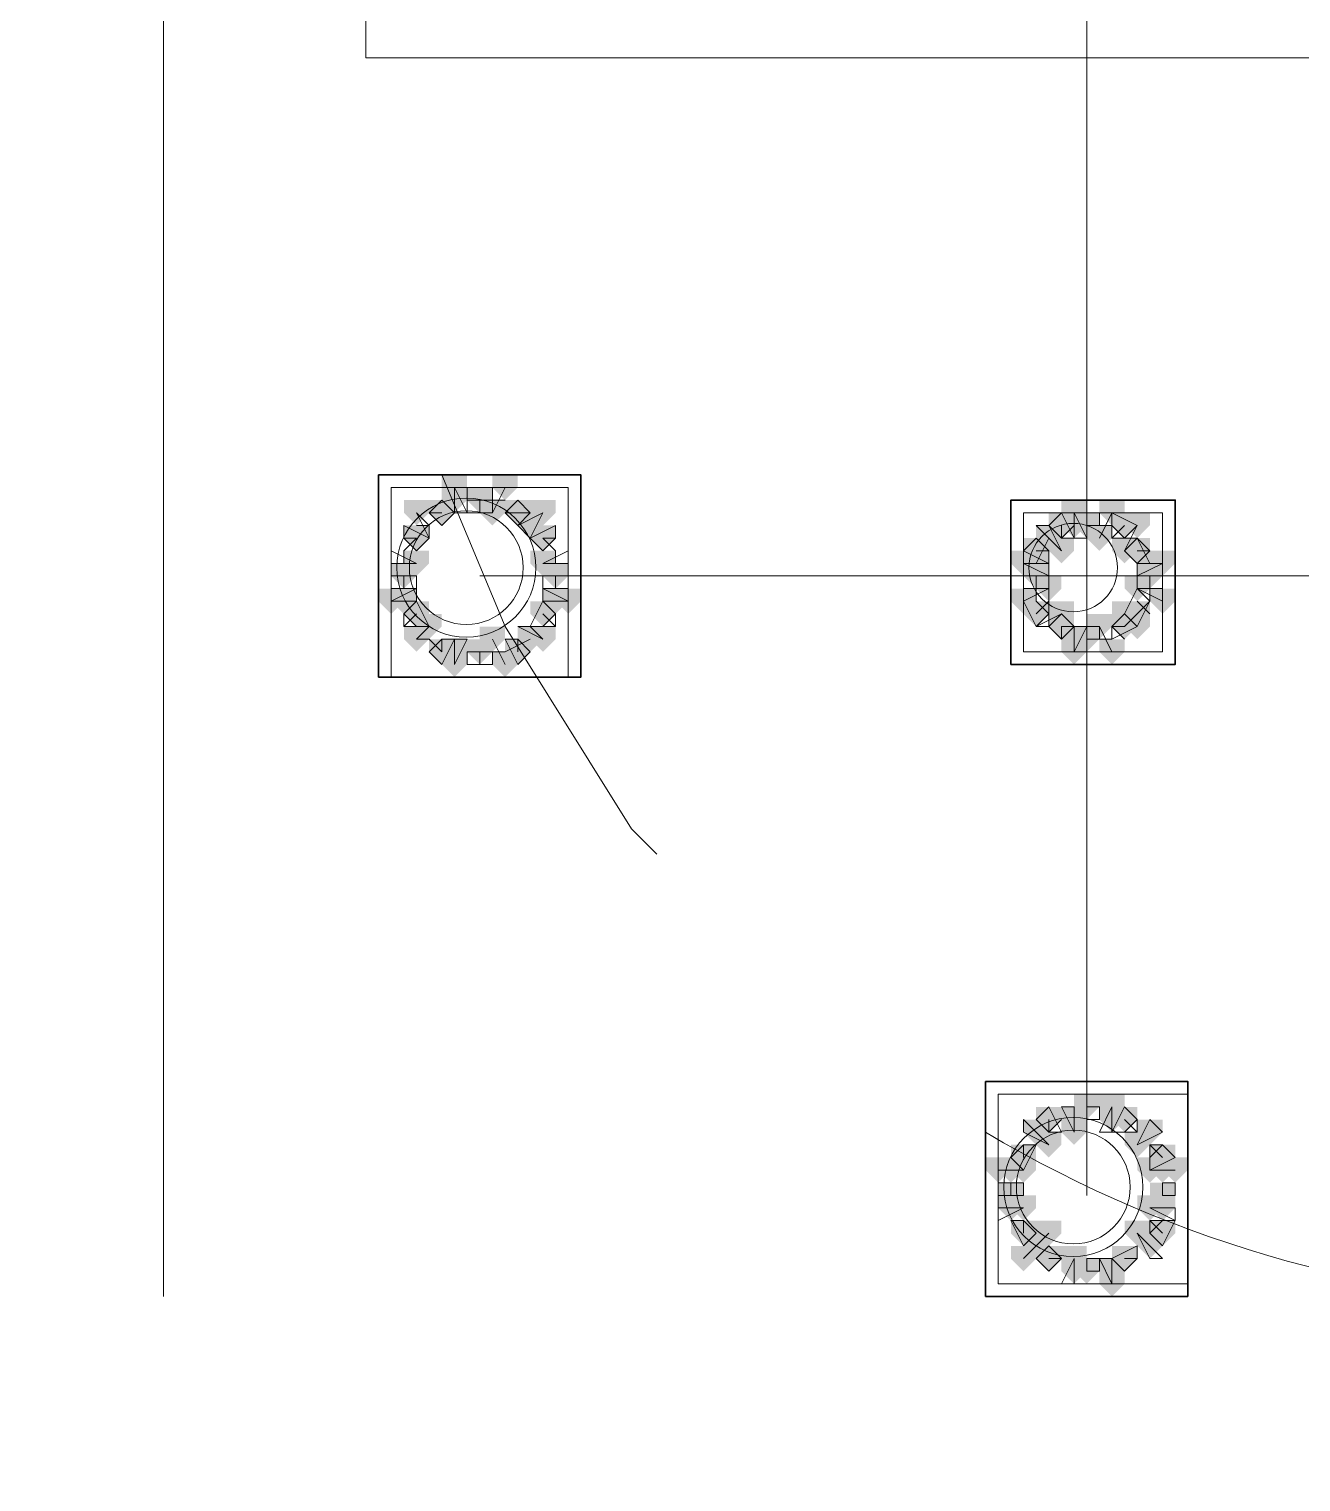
# Model space of a CAD drawing. Header units: millimetres. Extents: x 2315 to 4619, y 1334 to 1897.
# Drawn here: x 3772.4 to 3778.55, y 1547.82 to 1554.85 of the extents above; entities that cross this region are included whole.
import ezdxf

# ---------------------------------------------------------------- set-up
doc = ezdxf.new("R2010")
doc.units = ezdxf.units.MM
doc.linetypes.add('PDF_IMPORT', pattern=[1, 0.8, -0.2])
for name, color, linetype, true_color in [('PDF_10', 7, 'Continuous', 0x00b85c), ('PDF_AXIS', 7, 'Continuous', 0x00b85c), ('PDF_柱构件', 7, 'Continuous', 0x00b85c), ('PDF_转运站初步方案', 7, 'Continuous', 0x00b85c)]:
    doc.layers.add(name, color=color, linetype=linetype, true_color=true_color)
doc.layers.add('PDF_中心线层', color=1, linetype='Continuous')
doc.layers.add('PDF_粗实线层', color=7, linetype='Continuous')

msp = doc.modelspace()

# ---------------------------------------------------------------- hatches: boundary and pattern name
at = {"layer": 'PDF_10', "transparency": 33554559}
for points in [[(3774.5786, 1552.6298), (3774.5176, 1552.6298), (3774.5176, 1552.5687), (3774.5786, 1552.5076), (3774.6397, 1552.5687), (3774.6397, 1552.6298)], [(3774.5786, 1552.6298), (3774.5176, 1552.6298), (3774.5176, 1552.5687), (3774.5786, 1552.5076), (3774.6397, 1552.5687), (3774.6397, 1552.6298)], [(3774.3954, 1552.5687), (3774.3343, 1552.5687), (3774.3343, 1552.5076), (3774.3954, 1552.4466), (3774.4565, 1552.5076), (3774.4565, 1552.5687)], [(3774.3954, 1552.5687), (3774.3343, 1552.5687), (3774.3343, 1552.5076), (3774.3954, 1552.4466), (3774.4565, 1552.5076), (3774.4565, 1552.5687)], [(3774.3954, 1552.5687), (3774.3343, 1552.5687), (3774.3343, 1552.5076), (3774.3954, 1552.4466), (3774.4565, 1552.5076), (3774.4565, 1552.5687)], [(3774.7619, 1552.5687), (3774.7008, 1552.5687), (3774.7008, 1552.5076), (3774.7619, 1552.4466), (3774.823, 1552.5076), (3774.823, 1552.5687)], [(3774.7619, 1552.5687), (3774.7008, 1552.5687), (3774.7008, 1552.5076), (3774.7619, 1552.4466), (3774.823, 1552.5076), (3774.823, 1552.5687)], [(3774.7619, 1552.5687), (3774.7008, 1552.5687), (3774.7008, 1552.5076), (3774.7619, 1552.4466), (3774.823, 1552.5076), (3774.823, 1552.5687)], [(3777.3884, 1552.5076), (3777.3273, 1552.5076), (3777.3273, 1552.4466), (3777.3884, 1552.3855), (3777.4495, 1552.4466), (3777.4495, 1552.5076)], [(3777.3884, 1552.5076), (3777.3273, 1552.5076), (3777.3273, 1552.4466), (3777.3884, 1552.3855), (3777.4495, 1552.4466), (3777.4495, 1552.5076)], [(3777.5105, 1552.5076), (3777.4495, 1552.5076), (3777.4495, 1552.4466), (3777.5105, 1552.3855), (3777.5716, 1552.4466), (3777.5716, 1552.5076)], [(3777.5105, 1552.5076), (3777.4495, 1552.5076), (3777.4495, 1552.4466), (3777.5105, 1552.3855), (3777.5716, 1552.4466), (3777.5716, 1552.5076)], [(3777.6938, 1552.5076), (3777.6327, 1552.5076), (3777.6327, 1552.4466), (3777.6938, 1552.3855), (3777.7549, 1552.4466), (3777.7549, 1552.5076)], [(3777.6938, 1552.5076), (3777.6327, 1552.5076), (3777.6327, 1552.4466), (3777.6938, 1552.3855), (3777.7549, 1552.4466), (3777.7549, 1552.5076)], [(3774.2732, 1552.4466), (3774.2122, 1552.4466), (3774.2122, 1552.3855), (3774.2732, 1552.3244), (3774.3343, 1552.3855), (3774.3343, 1552.4466)], [(3774.2732, 1552.4466), (3774.2122, 1552.4466), (3774.2122, 1552.3855), (3774.2732, 1552.3244), (3774.3343, 1552.3855), (3774.3343, 1552.4466)], [(3774.8841, 1552.4466), (3774.823, 1552.4466), (3774.823, 1552.3855), (3774.8841, 1552.3244), (3774.9451, 1552.3855), (3774.9451, 1552.4466)], [(3774.8841, 1552.4466), (3774.823, 1552.4466), (3774.823, 1552.3855), (3774.8841, 1552.3244), (3774.9451, 1552.3855), (3774.9451, 1552.4466)], [(3777.2662, 1552.3855), (3777.2051, 1552.3855), (3777.2051, 1552.3244), (3777.2662, 1552.2633), (3777.3273, 1552.3244), (3777.3273, 1552.3855)], [(3777.2662, 1552.3855), (3777.2051, 1552.3855), (3777.2051, 1552.3244), (3777.2662, 1552.2633), (3777.3273, 1552.3244), (3777.3273, 1552.3855)], [(3777.7549, 1552.3855), (3777.6938, 1552.3855), (3777.6938, 1552.3244), (3777.7549, 1552.2633), (3777.8159, 1552.3244), (3777.8159, 1552.3855)], [(3777.7549, 1552.3855), (3777.6938, 1552.3855), (3777.6938, 1552.3244), (3777.7549, 1552.2633), (3777.8159, 1552.3244), (3777.8159, 1552.3855)], [(3774.2122, 1552.2633), (3774.1511, 1552.2633), (3774.1511, 1552.2022), (3774.2122, 1552.1412), (3774.2732, 1552.2022), (3774.2732, 1552.2633)], [(3774.2122, 1552.2633), (3774.1511, 1552.2633), (3774.1511, 1552.2022), (3774.2122, 1552.1412), (3774.2732, 1552.2022), (3774.2732, 1552.2633)], [(3774.9451, 1552.2633), (3774.8841, 1552.2633), (3774.8841, 1552.2022), (3774.9451, 1552.1412), (3775.0062, 1552.2022), (3775.0062, 1552.2633)], [(3774.9451, 1552.2633), (3774.8841, 1552.2633), (3774.8841, 1552.2022), (3774.9451, 1552.1412), (3775.0062, 1552.2022), (3775.0062, 1552.2633)], [(3774.9451, 1552.2633), (3774.8841, 1552.2633), (3774.8841, 1552.2022), (3774.9451, 1552.1412), (3775.0062, 1552.2022), (3775.0062, 1552.2633)], [(3777.2662, 1552.2633), (3777.2051, 1552.2633), (3777.2051, 1552.2022), (3777.2662, 1552.1412), (3777.3273, 1552.2022), (3777.3273, 1552.2633)], [(3777.2662, 1552.2633), (3777.2051, 1552.2633), (3777.2051, 1552.2022), (3777.2662, 1552.1412), (3777.3273, 1552.2022), (3777.3273, 1552.2633)], [(3777.8159, 1552.2633), (3777.7549, 1552.2633), (3777.7549, 1552.2022), (3777.8159, 1552.1412), (3777.877, 1552.2022), (3777.877, 1552.2633)], [(3777.8159, 1552.2633), (3777.7549, 1552.2633), (3777.7549, 1552.2022), (3777.8159, 1552.1412), (3777.877, 1552.2022), (3777.877, 1552.2633)], [(3774.2732, 1552.0801), (3774.2122, 1552.0801), (3774.2122, 1552.019), (3774.2732, 1551.9579), (3774.3343, 1552.019), (3774.3343, 1552.0801)], [(3774.2732, 1552.0801), (3774.2122, 1552.0801), (3774.2122, 1552.019), (3774.2732, 1551.9579), (3774.3343, 1552.019), (3774.3343, 1552.0801)], [(3774.8841, 1552.0801), (3774.823, 1552.0801), (3774.823, 1552.019), (3774.8841, 1551.9579), (3774.9451, 1552.019), (3774.9451, 1552.0801)], [(3774.8841, 1552.0801), (3774.823, 1552.0801), (3774.823, 1552.019), (3774.8841, 1551.9579), (3774.9451, 1552.019), (3774.9451, 1552.0801)], [(3777.2662, 1552.0801), (3777.2051, 1552.0801), (3777.2051, 1552.019), (3777.2662, 1551.9579), (3777.3273, 1552.019), (3777.3273, 1552.0801)], [(3777.2662, 1552.0801), (3777.2051, 1552.0801), (3777.2051, 1552.019), (3777.2662, 1551.9579), (3777.3273, 1552.019), (3777.3273, 1552.0801)], [(3777.7549, 1552.0801), (3777.6938, 1552.0801), (3777.6938, 1552.019), (3777.7549, 1551.9579), (3777.8159, 1552.019), (3777.8159, 1552.0801)], [(3777.7549, 1552.0801), (3777.6938, 1552.0801), (3777.6938, 1552.019), (3777.7549, 1551.9579), (3777.8159, 1552.019), (3777.8159, 1552.0801)], [(3777.3884, 1552.019), (3777.3273, 1552.019), (3777.3273, 1551.9579), (3777.3884, 1551.8968), (3777.4495, 1551.9579), (3777.4495, 1552.019)], [(3777.3884, 1552.019), (3777.3273, 1552.019), (3777.3273, 1551.9579), (3777.3884, 1551.8968), (3777.4495, 1551.9579), (3777.4495, 1552.019)], [(3777.6938, 1552.019), (3777.6327, 1552.019), (3777.6327, 1551.9579), (3777.6938, 1551.8968), (3777.7549, 1551.9579), (3777.7549, 1552.019)], [(3777.6938, 1552.019), (3777.6327, 1552.019), (3777.6327, 1551.9579), (3777.6938, 1551.8968), (3777.7549, 1551.9579), (3777.7549, 1552.019)], [(3774.3954, 1551.8968), (3774.3343, 1551.8968), (3774.3343, 1551.8357), (3774.3954, 1551.7747), (3774.4565, 1551.8357), (3774.4565, 1551.8968)], [(3774.3954, 1551.8968), (3774.3343, 1551.8968), (3774.3343, 1551.8357), (3774.3954, 1551.7747), (3774.4565, 1551.8357), (3774.4565, 1551.8968)], [(3774.5786, 1551.8968), (3774.5176, 1551.8968), (3774.5176, 1551.8357), (3774.5786, 1551.7747), (3774.6397, 1551.8357), (3774.6397, 1551.8968)], [(3774.5786, 1551.8968), (3774.5176, 1551.8968), (3774.5176, 1551.8357), (3774.5786, 1551.7747), (3774.6397, 1551.8357), (3774.6397, 1551.8968)], [(3774.7619, 1551.8968), (3774.7008, 1551.8968), (3774.7008, 1551.8357), (3774.7619, 1551.7747), (3774.823, 1551.8357), (3774.823, 1551.8968)], [(3774.7619, 1551.8968), (3774.7008, 1551.8968), (3774.7008, 1551.8357), (3774.7619, 1551.7747), (3774.823, 1551.8357), (3774.823, 1551.8968)], [(3777.5105, 1551.9579), (3777.4495, 1551.9579), (3777.4495, 1551.8968), (3777.5105, 1551.8357), (3777.5716, 1551.8968), (3777.5716, 1551.9579)], [(3777.5105, 1551.9579), (3777.4495, 1551.9579), (3777.4495, 1551.8968), (3777.5105, 1551.8357), (3777.5716, 1551.8968), (3777.5716, 1551.9579)], [(3777.5105, 1549.6979), (3777.4495, 1549.6979), (3777.4495, 1549.6368), (3777.5105, 1549.5757), (3777.5716, 1549.6368), (3777.5716, 1549.6979)], [(3777.5105, 1549.6979), (3777.4495, 1549.6979), (3777.4495, 1549.6368), (3777.5105, 1549.5757), (3777.5716, 1549.6368), (3777.5716, 1549.6979)], [(3777.3273, 1549.6368), (3777.2662, 1549.6368), (3777.2662, 1549.5757), (3777.3273, 1549.5147), (3777.3884, 1549.5757), (3777.3884, 1549.6368)], [(3777.3273, 1549.6368), (3777.2662, 1549.6368), (3777.2662, 1549.5757), (3777.3273, 1549.5147), (3777.3884, 1549.5757), (3777.3884, 1549.6368)], [(3777.6938, 1549.6368), (3777.6327, 1549.6368), (3777.6327, 1549.5757), (3777.6938, 1549.5147), (3777.7549, 1549.5757), (3777.7549, 1549.6368)], [(3777.6938, 1549.6368), (3777.6327, 1549.6368), (3777.6327, 1549.5757), (3777.6938, 1549.5147), (3777.7549, 1549.5757), (3777.7549, 1549.6368)], [(3777.2051, 1549.4536), (3777.1441, 1549.4536), (3777.1441, 1549.3925), (3777.2051, 1549.3314), (3777.2662, 1549.3925), (3777.2662, 1549.4536)], [(3777.2051, 1549.4536), (3777.1441, 1549.4536), (3777.1441, 1549.3925), (3777.2051, 1549.3314), (3777.2662, 1549.3925), (3777.2662, 1549.4536)], [(3777.877, 1549.4536), (3777.8159, 1549.4536), (3777.8159, 1549.3925), (3777.877, 1549.3314), (3777.9381, 1549.3925), (3777.9381, 1549.4536)], [(3777.877, 1549.4536), (3777.8159, 1549.4536), (3777.8159, 1549.3925), (3777.877, 1549.3314), (3777.9381, 1549.3925), (3777.9381, 1549.4536)], [(3777.1441, 1549.2703), (3777.083, 1549.2703), (3777.083, 1549.2093), (3777.1441, 1549.1482), (3777.2051, 1549.2093), (3777.2051, 1549.2703)], [(3777.1441, 1549.2703), (3777.083, 1549.2703), (3777.083, 1549.2093), (3777.1441, 1549.1482), (3777.2051, 1549.2093), (3777.2051, 1549.2703)], [(3777.877, 1549.2703), (3777.8159, 1549.2703), (3777.8159, 1549.2093), (3777.877, 1549.1482), (3777.9381, 1549.2093), (3777.9381, 1549.2703)], [(3777.877, 1549.2703), (3777.8159, 1549.2703), (3777.8159, 1549.2093), (3777.877, 1549.1482), (3777.9381, 1549.2093), (3777.9381, 1549.2703)], [(3777.2051, 1549.0871), (3777.1441, 1549.0871), (3777.1441, 1549.026), (3777.2051, 1548.9649), (3777.2662, 1549.026), (3777.2662, 1549.0871)], [(3777.2051, 1549.0871), (3777.1441, 1549.0871), (3777.1441, 1549.026), (3777.2051, 1548.9649), (3777.2662, 1549.026), (3777.2662, 1549.0871)], [(3777.877, 1549.0871), (3777.8159, 1549.0871), (3777.8159, 1549.026), (3777.877, 1548.9649), (3777.9381, 1549.026), (3777.9381, 1549.0871)], [(3777.877, 1549.0871), (3777.8159, 1549.0871), (3777.8159, 1549.026), (3777.877, 1548.9649), (3777.9381, 1549.026), (3777.9381, 1549.0871)], [(3777.3273, 1548.9649), (3777.2662, 1548.9649), (3777.2662, 1548.9039), (3777.3273, 1548.8428), (3777.3884, 1548.9039), (3777.3884, 1548.9649)], [(3777.3273, 1548.9649), (3777.2662, 1548.9649), (3777.2662, 1548.9039), (3777.3273, 1548.8428), (3777.3884, 1548.9039), (3777.3884, 1548.9649)], [(3777.3273, 1548.9649), (3777.2662, 1548.9649), (3777.2662, 1548.9039), (3777.3273, 1548.8428), (3777.3884, 1548.9039), (3777.3884, 1548.9649)], [(3777.6938, 1548.9649), (3777.6327, 1548.9649), (3777.6327, 1548.9039), (3777.6938, 1548.8428), (3777.7549, 1548.9039), (3777.7549, 1548.9649)], [(3777.6938, 1548.9649), (3777.6327, 1548.9649), (3777.6327, 1548.9039), (3777.6938, 1548.8428), (3777.7549, 1548.9039), (3777.7549, 1548.9649)], [(3777.5105, 1548.9039), (3777.4495, 1548.9039), (3777.4495, 1548.8428), (3777.5105, 1548.7817), (3777.5716, 1548.8428), (3777.5716, 1548.9039)], [(3777.5105, 1548.9039), (3777.4495, 1548.9039), (3777.4495, 1548.8428), (3777.5105, 1548.7817), (3777.5716, 1548.8428), (3777.5716, 1548.9039)]]:
    msp.add_hatch(color=6, dxfattribs=at).paths.add_polyline_path(points)
at = {"layer": 'PDF_柱构件', "transparency": 33554559}
for points in [[(3774.4565, 1552.6909), (3774.3954, 1552.6909), (3774.3954, 1552.6298), (3774.4565, 1552.5687), (3774.5176, 1552.6298), (3774.5176, 1552.6909)], [(3774.7008, 1552.6909), (3774.6397, 1552.6909), (3774.6397, 1552.6298), (3774.7008, 1552.5687), (3774.7619, 1552.6298), (3774.7619, 1552.6909)], [(3774.4565, 1552.6298), (3774.3954, 1552.6298), (3774.3954, 1552.5687), (3774.4565, 1552.5076), (3774.5176, 1552.5687), (3774.5176, 1552.6298)], [(3774.2732, 1552.5687), (3774.2122, 1552.5687), (3774.2122, 1552.5076), (3774.2732, 1552.4466), (3774.3343, 1552.5076), (3774.3343, 1552.5687)], [(3774.6397, 1552.5687), (3774.5786, 1552.5687), (3774.5786, 1552.5076), (3774.6397, 1552.4466), (3774.7008, 1552.5076), (3774.7008, 1552.5687)], [(3774.8841, 1552.5687), (3774.823, 1552.5687), (3774.823, 1552.5076), (3774.8841, 1552.4466), (3774.9451, 1552.5076), (3774.9451, 1552.5687)], [(3777.4495, 1552.5687), (3777.3884, 1552.5687), (3777.3884, 1552.5076), (3777.4495, 1552.4466), (3777.5105, 1552.5076), (3777.5105, 1552.5687)], [(3777.6327, 1552.5687), (3777.5716, 1552.5687), (3777.5716, 1552.5076), (3777.6327, 1552.4466), (3777.6938, 1552.5076), (3777.6938, 1552.5687)], [(3774.823, 1552.5076), (3774.7619, 1552.5076), (3774.7619, 1552.4466), (3774.823, 1552.3855), (3774.8841, 1552.4466), (3774.8841, 1552.5076)], [(3777.4495, 1552.5076), (3777.3884, 1552.5076), (3777.3884, 1552.4466), (3777.4495, 1552.3855), (3777.5105, 1552.4466), (3777.5105, 1552.5076)], [(3777.7549, 1552.5076), (3777.6938, 1552.5076), (3777.6938, 1552.4466), (3777.7549, 1552.3855), (3777.8159, 1552.4466), (3777.8159, 1552.5076)], [(3777.3273, 1552.4466), (3777.2662, 1552.4466), (3777.2662, 1552.3855), (3777.3273, 1552.3244), (3777.3884, 1552.3855), (3777.3884, 1552.4466)], [(3777.3884, 1552.3855), (3777.3273, 1552.3855), (3777.3273, 1552.3244), (3777.3884, 1552.2633), (3777.4495, 1552.3244), (3777.4495, 1552.3855)], [(3777.5716, 1552.4466), (3777.5105, 1552.4466), (3777.5105, 1552.3855), (3777.5716, 1552.3244), (3777.6327, 1552.3855), (3777.6327, 1552.4466)], [(3777.6938, 1552.3855), (3777.6327, 1552.3855), (3777.6327, 1552.3244), (3777.6938, 1552.2633), (3777.7549, 1552.3244), (3777.7549, 1552.3855)], [(3774.2732, 1552.3244), (3774.2122, 1552.3244), (3774.2122, 1552.2633), (3774.2732, 1552.2022), (3774.3343, 1552.2633), (3774.3343, 1552.3244)], [(3774.8841, 1552.3244), (3774.823, 1552.3244), (3774.823, 1552.2633), (3774.8841, 1552.2022), (3774.9451, 1552.2633), (3774.9451, 1552.3244)], [(3777.2051, 1552.3244), (3777.1441, 1552.3244), (3777.1441, 1552.2633), (3777.2051, 1552.2022), (3777.2662, 1552.2633), (3777.2662, 1552.3244)], [(3777.2662, 1552.3244), (3777.2051, 1552.3244), (3777.2051, 1552.2633), (3777.2662, 1552.2022), (3777.3273, 1552.2633), (3777.3273, 1552.3244)], [(3777.8159, 1552.3244), (3777.7549, 1552.3244), (3777.7549, 1552.2633), (3777.8159, 1552.2022), (3777.877, 1552.2633), (3777.877, 1552.3244)], [(3777.877, 1552.3244), (3777.8159, 1552.3244), (3777.8159, 1552.2633), (3777.877, 1552.2022), (3777.9381, 1552.2633), (3777.9381, 1552.3244)], [(3777.3273, 1552.2022), (3777.2662, 1552.2022), (3777.2662, 1552.1412), (3777.3273, 1552.0801), (3777.3884, 1552.1412), (3777.3884, 1552.2022)], [(3777.7549, 1552.2022), (3777.6938, 1552.2022), (3777.6938, 1552.1412), (3777.7549, 1552.0801), (3777.8159, 1552.1412), (3777.8159, 1552.2022)], [(3774.1511, 1552.1412), (3774.09, 1552.1412), (3774.09, 1552.0801), (3774.1511, 1552.019), (3774.2122, 1552.0801), (3774.2122, 1552.1412)], [(3774.2122, 1552.1412), (3774.1511, 1552.1412), (3774.1511, 1552.0801), (3774.2122, 1552.019), (3774.2732, 1552.0801), (3774.2732, 1552.1412)], [(3774.9451, 1552.1412), (3774.8841, 1552.1412), (3774.8841, 1552.0801), (3774.9451, 1552.019), (3775.0062, 1552.0801), (3775.0062, 1552.1412)], [(3775.0062, 1552.1412), (3774.9451, 1552.1412), (3774.9451, 1552.0801), (3775.0062, 1552.019), (3775.0673, 1552.0801), (3775.0673, 1552.1412)], [(3777.2051, 1552.1412), (3777.1441, 1552.1412), (3777.1441, 1552.0801), (3777.2051, 1552.019), (3777.2662, 1552.0801), (3777.2662, 1552.1412)], [(3777.877, 1552.1412), (3777.8159, 1552.1412), (3777.8159, 1552.0801), (3777.877, 1552.019), (3777.9381, 1552.0801), (3777.9381, 1552.1412)], [(3777.3884, 1552.0801), (3777.3273, 1552.0801), (3777.3273, 1552.019), (3777.3884, 1551.9579), (3777.4495, 1552.019), (3777.4495, 1552.0801)], [(3777.6938, 1552.0801), (3777.6327, 1552.0801), (3777.6327, 1552.019), (3777.6938, 1551.9579), (3777.7549, 1552.019), (3777.7549, 1552.0801)], [(3774.3343, 1552.019), (3774.2732, 1552.019), (3774.2732, 1551.9579), (3774.3343, 1551.8968), (3774.3954, 1551.9579), (3774.3954, 1552.019)], [(3777.5716, 1552.019), (3777.5105, 1552.019), (3777.5105, 1551.9579), (3777.5716, 1551.8968), (3777.6327, 1551.9579), (3777.6327, 1552.019)], [(3777.7549, 1552.019), (3777.6938, 1552.019), (3777.6938, 1551.9579), (3777.7549, 1551.8968), (3777.8159, 1551.9579), (3777.8159, 1552.019)], [(3774.2732, 1551.9579), (3774.2122, 1551.9579), (3774.2122, 1551.8968), (3774.2732, 1551.8357), (3774.3343, 1551.8968), (3774.3343, 1551.9579)], [(3774.4565, 1551.8968), (3774.3954, 1551.8968), (3774.3954, 1551.8357), (3774.4565, 1551.7747), (3774.5176, 1551.8357), (3774.5176, 1551.8968)], [(3774.6397, 1551.9579), (3774.5786, 1551.9579), (3774.5786, 1551.8968), (3774.6397, 1551.8357), (3774.7008, 1551.8968), (3774.7008, 1551.9579)], [(3774.823, 1551.9579), (3774.7619, 1551.9579), (3774.7619, 1551.8968), (3774.823, 1551.8357), (3774.8841, 1551.8968), (3774.8841, 1551.9579)], [(3774.8841, 1551.9579), (3774.823, 1551.9579), (3774.823, 1551.8968), (3774.8841, 1551.8357), (3774.9451, 1551.8968), (3774.9451, 1551.9579)], [(3777.4495, 1551.9579), (3777.3884, 1551.9579), (3777.3884, 1551.8968), (3777.4495, 1551.8357), (3777.5105, 1551.8968), (3777.5105, 1551.9579)], [(3777.4495, 1551.8968), (3777.3884, 1551.8968), (3777.3884, 1551.8357), (3777.4495, 1551.7747), (3777.5105, 1551.8357), (3777.5105, 1551.8968)], [(3777.6327, 1551.8968), (3777.5716, 1551.8968), (3777.5716, 1551.8357), (3777.6327, 1551.7747), (3777.6938, 1551.8357), (3777.6938, 1551.8968)], [(3774.4565, 1551.8357), (3774.3954, 1551.8357), (3774.3954, 1551.7747), (3774.4565, 1551.7136), (3774.5176, 1551.7747), (3774.5176, 1551.8357)], [(3774.7008, 1551.8357), (3774.6397, 1551.8357), (3774.6397, 1551.7747), (3774.7008, 1551.7136), (3774.7619, 1551.7747), (3774.7619, 1551.8357)], [(3777.6327, 1549.6979), (3777.5716, 1549.6979), (3777.5716, 1549.6368), (3777.6327, 1549.5757), (3777.6938, 1549.6368), (3777.6938, 1549.6979)], [(3777.2662, 1549.5757), (3777.2051, 1549.5757), (3777.2051, 1549.5147), (3777.2662, 1549.4536), (3777.3273, 1549.5147), (3777.3273, 1549.5757)], [(3777.4495, 1549.6368), (3777.3884, 1549.6368), (3777.3884, 1549.5757), (3777.4495, 1549.5147), (3777.5105, 1549.5757), (3777.5105, 1549.6368)], [(3777.4495, 1549.5757), (3777.3884, 1549.5757), (3777.3884, 1549.5147), (3777.4495, 1549.4536), (3777.5105, 1549.5147), (3777.5105, 1549.5757)], [(3777.6327, 1549.6368), (3777.5716, 1549.6368), (3777.5716, 1549.5757), (3777.6327, 1549.5147), (3777.6938, 1549.5757), (3777.6938, 1549.6368)], [(3777.8159, 1549.5757), (3777.7549, 1549.5757), (3777.7549, 1549.5147), (3777.8159, 1549.4536), (3777.877, 1549.5147), (3777.877, 1549.5757)], [(3777.3273, 1549.5147), (3777.2662, 1549.5147), (3777.2662, 1549.4536), (3777.3273, 1549.3925), (3777.3884, 1549.4536), (3777.3884, 1549.5147)], [(3777.7549, 1549.5147), (3777.6938, 1549.5147), (3777.6938, 1549.4536), (3777.7549, 1549.3925), (3777.8159, 1549.4536), (3777.8159, 1549.5147)], [(3777.083, 1549.3925), (3777.0219, 1549.3925), (3777.0219, 1549.3314), (3777.083, 1549.2703), (3777.1441, 1549.3314), (3777.1441, 1549.3925)], [(3777.1441, 1549.3925), (3777.083, 1549.3925), (3777.083, 1549.3314), (3777.1441, 1549.2703), (3777.2051, 1549.3314), (3777.2051, 1549.3925)], [(3777.2051, 1549.3925), (3777.1441, 1549.3925), (3777.1441, 1549.3314), (3777.2051, 1549.2703), (3777.2662, 1549.3314), (3777.2662, 1549.3925)], [(3777.8159, 1549.3925), (3777.7549, 1549.3925), (3777.7549, 1549.3314), (3777.8159, 1549.2703), (3777.877, 1549.3314), (3777.877, 1549.3925)], [(3777.877, 1549.3925), (3777.8159, 1549.3925), (3777.8159, 1549.3314), (3777.877, 1549.2703), (3777.9381, 1549.3314), (3777.9381, 1549.3925)], [(3777.9381, 1549.3925), (3777.877, 1549.3925), (3777.877, 1549.3314), (3777.9381, 1549.2703), (3777.9992, 1549.3314), (3777.9992, 1549.3925)], [(3777.1441, 1549.2093), (3777.083, 1549.2093), (3777.083, 1549.1482), (3777.1441, 1549.0871), (3777.2051, 1549.1482), (3777.2051, 1549.2093)], [(3777.2051, 1549.2093), (3777.1441, 1549.2093), (3777.1441, 1549.1482), (3777.2051, 1549.0871), (3777.2662, 1549.1482), (3777.2662, 1549.2093)], [(3777.8159, 1549.2093), (3777.7549, 1549.2093), (3777.7549, 1549.1482), (3777.8159, 1549.0871), (3777.877, 1549.1482), (3777.877, 1549.2093)], [(3777.877, 1549.2093), (3777.8159, 1549.2093), (3777.8159, 1549.1482), (3777.877, 1549.0871), (3777.9381, 1549.1482), (3777.9381, 1549.2093)], [(3777.3273, 1549.0871), (3777.2662, 1549.0871), (3777.2662, 1549.026), (3777.3273, 1548.9649), (3777.3884, 1549.026), (3777.3884, 1549.0871)], [(3777.7549, 1549.0871), (3777.6938, 1549.0871), (3777.6938, 1549.026), (3777.7549, 1548.9649), (3777.8159, 1549.026), (3777.8159, 1549.0871)], [(3777.2662, 1549.026), (3777.2051, 1549.026), (3777.2051, 1548.9649), (3777.2662, 1548.9039), (3777.3273, 1548.9649), (3777.3273, 1549.026)], [(3777.8159, 1549.026), (3777.7549, 1549.026), (3777.7549, 1548.9649), (3777.8159, 1548.9039), (3777.877, 1548.9649), (3777.877, 1549.026)], [(3777.2051, 1548.9649), (3777.1441, 1548.9649), (3777.1441, 1548.9039), (3777.2051, 1548.8428), (3777.2662, 1548.9039), (3777.2662, 1548.9649)], [(3777.4495, 1548.9649), (3777.3884, 1548.9649), (3777.3884, 1548.9039), (3777.4495, 1548.8428), (3777.5105, 1548.9039), (3777.5105, 1548.9649)], [(3777.4495, 1548.9039), (3777.3884, 1548.9039), (3777.3884, 1548.8428), (3777.4495, 1548.7817), (3777.5105, 1548.8428), (3777.5105, 1548.9039)], [(3777.6327, 1548.9039), (3777.5716, 1548.9039), (3777.5716, 1548.8428), (3777.6327, 1548.7817), (3777.6938, 1548.8428), (3777.6938, 1548.9039)], [(3777.6327, 1548.8428), (3777.5716, 1548.8428), (3777.5716, 1548.7817), (3777.6327, 1548.7206), (3777.6938, 1548.7817), (3777.6938, 1548.8428)]]:
    msp.add_hatch(color=6, dxfattribs=at).paths.add_polyline_path(points)
at = {"layer": 'PDF_转运站初步方案', "transparency": 33554559}
for points in [[(3774.5786, 1552.6298), (3774.5176, 1552.6298), (3774.5176, 1552.5687), (3774.5786, 1552.5076), (3774.6397, 1552.5687), (3774.6397, 1552.6298)], [(3774.5786, 1552.6298), (3774.5176, 1552.6298), (3774.5176, 1552.5687), (3774.5786, 1552.5076), (3774.6397, 1552.5687), (3774.6397, 1552.6298)], [(3774.3954, 1552.5687), (3774.3343, 1552.5687), (3774.3343, 1552.5076), (3774.3954, 1552.4466), (3774.4565, 1552.5076), (3774.4565, 1552.5687)], [(3774.3954, 1552.5687), (3774.3343, 1552.5687), (3774.3343, 1552.5076), (3774.3954, 1552.4466), (3774.4565, 1552.5076), (3774.4565, 1552.5687)], [(3774.7619, 1552.5687), (3774.7008, 1552.5687), (3774.7008, 1552.5076), (3774.7619, 1552.4466), (3774.823, 1552.5076), (3774.823, 1552.5687)], [(3774.7619, 1552.5687), (3774.7008, 1552.5687), (3774.7008, 1552.5076), (3774.7619, 1552.4466), (3774.823, 1552.5076), (3774.823, 1552.5687)], [(3777.3884, 1552.5076), (3777.3273, 1552.5076), (3777.3273, 1552.4466), (3777.3884, 1552.3855), (3777.4495, 1552.4466), (3777.4495, 1552.5076)], [(3777.3884, 1552.5076), (3777.3273, 1552.5076), (3777.3273, 1552.4466), (3777.3884, 1552.3855), (3777.4495, 1552.4466), (3777.4495, 1552.5076)], [(3777.5105, 1552.5076), (3777.4495, 1552.5076), (3777.4495, 1552.4466), (3777.5105, 1552.3855), (3777.5716, 1552.4466), (3777.5716, 1552.5076)], [(3777.5105, 1552.5076), (3777.4495, 1552.5076), (3777.4495, 1552.4466), (3777.5105, 1552.3855), (3777.5716, 1552.4466), (3777.5716, 1552.5076)], [(3777.6938, 1552.5076), (3777.6327, 1552.5076), (3777.6327, 1552.4466), (3777.6938, 1552.3855), (3777.7549, 1552.4466), (3777.7549, 1552.5076)], [(3777.6938, 1552.5076), (3777.6327, 1552.5076), (3777.6327, 1552.4466), (3777.6938, 1552.3855), (3777.7549, 1552.4466), (3777.7549, 1552.5076)], [(3774.2732, 1552.4466), (3774.2122, 1552.4466), (3774.2122, 1552.3855), (3774.2732, 1552.3244), (3774.3343, 1552.3855), (3774.3343, 1552.4466)], [(3774.2732, 1552.4466), (3774.2122, 1552.4466), (3774.2122, 1552.3855), (3774.2732, 1552.3244), (3774.3343, 1552.3855), (3774.3343, 1552.4466)], [(3774.8841, 1552.4466), (3774.823, 1552.4466), (3774.823, 1552.3855), (3774.8841, 1552.3244), (3774.9451, 1552.3855), (3774.9451, 1552.4466)], [(3774.8841, 1552.4466), (3774.823, 1552.4466), (3774.823, 1552.3855), (3774.8841, 1552.3244), (3774.9451, 1552.3855), (3774.9451, 1552.4466)], [(3777.2662, 1552.3855), (3777.2051, 1552.3855), (3777.2051, 1552.3244), (3777.2662, 1552.2633), (3777.3273, 1552.3244), (3777.3273, 1552.3855)], [(3777.2662, 1552.3855), (3777.2051, 1552.3855), (3777.2051, 1552.3244), (3777.2662, 1552.2633), (3777.3273, 1552.3244), (3777.3273, 1552.3855)], [(3777.7549, 1552.3855), (3777.6938, 1552.3855), (3777.6938, 1552.3244), (3777.7549, 1552.2633), (3777.8159, 1552.3244), (3777.8159, 1552.3855)], [(3777.7549, 1552.3855), (3777.6938, 1552.3855), (3777.6938, 1552.3244), (3777.7549, 1552.2633), (3777.8159, 1552.3244), (3777.8159, 1552.3855)], [(3774.2122, 1552.2633), (3774.1511, 1552.2633), (3774.1511, 1552.2022), (3774.2122, 1552.1412), (3774.2732, 1552.2022), (3774.2732, 1552.2633)], [(3774.2122, 1552.2633), (3774.1511, 1552.2633), (3774.1511, 1552.2022), (3774.2122, 1552.1412), (3774.2732, 1552.2022), (3774.2732, 1552.2633)], [(3774.9451, 1552.2633), (3774.8841, 1552.2633), (3774.8841, 1552.2022), (3774.9451, 1552.1412), (3775.0062, 1552.2022), (3775.0062, 1552.2633)], [(3774.9451, 1552.2633), (3774.8841, 1552.2633), (3774.8841, 1552.2022), (3774.9451, 1552.1412), (3775.0062, 1552.2022), (3775.0062, 1552.2633)], [(3777.2662, 1552.2633), (3777.2051, 1552.2633), (3777.2051, 1552.2022), (3777.2662, 1552.1412), (3777.3273, 1552.2022), (3777.3273, 1552.2633)], [(3777.2662, 1552.2633), (3777.2051, 1552.2633), (3777.2051, 1552.2022), (3777.2662, 1552.1412), (3777.3273, 1552.2022), (3777.3273, 1552.2633)], [(3777.8159, 1552.2633), (3777.7549, 1552.2633), (3777.7549, 1552.2022), (3777.8159, 1552.1412), (3777.877, 1552.2022), (3777.877, 1552.2633)], [(3777.8159, 1552.2633), (3777.7549, 1552.2633), (3777.7549, 1552.2022), (3777.8159, 1552.1412), (3777.877, 1552.2022), (3777.877, 1552.2633)], [(3774.2732, 1552.0801), (3774.2122, 1552.0801), (3774.2122, 1552.019), (3774.2732, 1551.9579), (3774.3343, 1552.019), (3774.3343, 1552.0801)], [(3774.2732, 1552.0801), (3774.2122, 1552.0801), (3774.2122, 1552.019), (3774.2732, 1551.9579), (3774.3343, 1552.019), (3774.3343, 1552.0801)], [(3774.8841, 1552.0801), (3774.823, 1552.0801), (3774.823, 1552.019), (3774.8841, 1551.9579), (3774.9451, 1552.019), (3774.9451, 1552.0801)], [(3774.8841, 1552.0801), (3774.823, 1552.0801), (3774.823, 1552.019), (3774.8841, 1551.9579), (3774.9451, 1552.019), (3774.9451, 1552.0801)], [(3777.2662, 1552.0801), (3777.2051, 1552.0801), (3777.2051, 1552.019), (3777.2662, 1551.9579), (3777.3273, 1552.019), (3777.3273, 1552.0801)], [(3777.2662, 1552.0801), (3777.2051, 1552.0801), (3777.2051, 1552.019), (3777.2662, 1551.9579), (3777.3273, 1552.019), (3777.3273, 1552.0801)], [(3777.7549, 1552.0801), (3777.6938, 1552.0801), (3777.6938, 1552.019), (3777.7549, 1551.9579), (3777.8159, 1552.019), (3777.8159, 1552.0801)], [(3777.7549, 1552.0801), (3777.6938, 1552.0801), (3777.6938, 1552.019), (3777.7549, 1551.9579), (3777.8159, 1552.019), (3777.8159, 1552.0801)], [(3777.3884, 1552.019), (3777.3273, 1552.019), (3777.3273, 1551.9579), (3777.3884, 1551.8968), (3777.4495, 1551.9579), (3777.4495, 1552.019)], [(3777.3884, 1552.019), (3777.3273, 1552.019), (3777.3273, 1551.9579), (3777.3884, 1551.8968), (3777.4495, 1551.9579), (3777.4495, 1552.019)], [(3777.6938, 1552.019), (3777.6327, 1552.019), (3777.6327, 1551.9579), (3777.6938, 1551.8968), (3777.7549, 1551.9579), (3777.7549, 1552.019)], [(3777.6938, 1552.019), (3777.6327, 1552.019), (3777.6327, 1551.9579), (3777.6938, 1551.8968), (3777.7549, 1551.9579), (3777.7549, 1552.019)], [(3774.3954, 1551.8968), (3774.3343, 1551.8968), (3774.3343, 1551.8357), (3774.3954, 1551.7747), (3774.4565, 1551.8357), (3774.4565, 1551.8968)], [(3774.3954, 1551.8968), (3774.3343, 1551.8968), (3774.3343, 1551.8357), (3774.3954, 1551.7747), (3774.4565, 1551.8357), (3774.4565, 1551.8968)], [(3774.5786, 1551.8968), (3774.5176, 1551.8968), (3774.5176, 1551.8357), (3774.5786, 1551.7747), (3774.6397, 1551.8357), (3774.6397, 1551.8968)], [(3774.5786, 1551.8968), (3774.5176, 1551.8968), (3774.5176, 1551.8357), (3774.5786, 1551.7747), (3774.6397, 1551.8357), (3774.6397, 1551.8968)], [(3774.7619, 1551.8968), (3774.7008, 1551.8968), (3774.7008, 1551.8357), (3774.7619, 1551.7747), (3774.823, 1551.8357), (3774.823, 1551.8968)], [(3774.7619, 1551.8968), (3774.7008, 1551.8968), (3774.7008, 1551.8357), (3774.7619, 1551.7747), (3774.823, 1551.8357), (3774.823, 1551.8968)], [(3777.5105, 1551.9579), (3777.4495, 1551.9579), (3777.4495, 1551.8968), (3777.5105, 1551.8357), (3777.5716, 1551.8968), (3777.5716, 1551.9579)], [(3777.5105, 1551.9579), (3777.4495, 1551.9579), (3777.4495, 1551.8968), (3777.5105, 1551.8357), (3777.5716, 1551.8968), (3777.5716, 1551.9579)], [(3777.5105, 1549.6979), (3777.4495, 1549.6979), (3777.4495, 1549.6368), (3777.5105, 1549.5757), (3777.5716, 1549.6368), (3777.5716, 1549.6979)], [(3777.5105, 1549.6979), (3777.4495, 1549.6979), (3777.4495, 1549.6368), (3777.5105, 1549.5757), (3777.5716, 1549.6368), (3777.5716, 1549.6979)], [(3777.3273, 1549.6368), (3777.2662, 1549.6368), (3777.2662, 1549.5757), (3777.3273, 1549.5147), (3777.3884, 1549.5757), (3777.3884, 1549.6368)], [(3777.3273, 1549.6368), (3777.2662, 1549.6368), (3777.2662, 1549.5757), (3777.3273, 1549.5147), (3777.3884, 1549.5757), (3777.3884, 1549.6368)], [(3777.6938, 1549.6368), (3777.6327, 1549.6368), (3777.6327, 1549.5757), (3777.6938, 1549.5147), (3777.7549, 1549.5757), (3777.7549, 1549.6368)], [(3777.6938, 1549.6368), (3777.6327, 1549.6368), (3777.6327, 1549.5757), (3777.6938, 1549.5147), (3777.7549, 1549.5757), (3777.7549, 1549.6368)], [(3777.2051, 1549.4536), (3777.1441, 1549.4536), (3777.1441, 1549.3925), (3777.2051, 1549.3314), (3777.2662, 1549.3925), (3777.2662, 1549.4536)], [(3777.2051, 1549.4536), (3777.1441, 1549.4536), (3777.1441, 1549.3925), (3777.2051, 1549.3314), (3777.2662, 1549.3925), (3777.2662, 1549.4536)], [(3777.877, 1549.4536), (3777.8159, 1549.4536), (3777.8159, 1549.3925), (3777.877, 1549.3314), (3777.9381, 1549.3925), (3777.9381, 1549.4536)], [(3777.877, 1549.4536), (3777.8159, 1549.4536), (3777.8159, 1549.3925), (3777.877, 1549.3314), (3777.9381, 1549.3925), (3777.9381, 1549.4536)], [(3777.1441, 1549.2703), (3777.083, 1549.2703), (3777.083, 1549.2093), (3777.1441, 1549.1482), (3777.2051, 1549.2093), (3777.2051, 1549.2703)], [(3777.1441, 1549.2703), (3777.083, 1549.2703), (3777.083, 1549.2093), (3777.1441, 1549.1482), (3777.2051, 1549.2093), (3777.2051, 1549.2703)], [(3777.877, 1549.2703), (3777.8159, 1549.2703), (3777.8159, 1549.2093), (3777.877, 1549.1482), (3777.9381, 1549.2093), (3777.9381, 1549.2703)], [(3777.877, 1549.2703), (3777.8159, 1549.2703), (3777.8159, 1549.2093), (3777.877, 1549.1482), (3777.9381, 1549.2093), (3777.9381, 1549.2703)], [(3777.2051, 1549.0871), (3777.1441, 1549.0871), (3777.1441, 1549.026), (3777.2051, 1548.9649), (3777.2662, 1549.026), (3777.2662, 1549.0871)], [(3777.2051, 1549.0871), (3777.1441, 1549.0871), (3777.1441, 1549.026), (3777.2051, 1548.9649), (3777.2662, 1549.026), (3777.2662, 1549.0871)], [(3777.877, 1549.0871), (3777.8159, 1549.0871), (3777.8159, 1549.026), (3777.877, 1548.9649), (3777.9381, 1549.026), (3777.9381, 1549.0871)], [(3777.877, 1549.0871), (3777.8159, 1549.0871), (3777.8159, 1549.026), (3777.877, 1548.9649), (3777.9381, 1549.026), (3777.9381, 1549.0871)], [(3777.3273, 1548.9649), (3777.2662, 1548.9649), (3777.2662, 1548.9039), (3777.3273, 1548.8428), (3777.3884, 1548.9039), (3777.3884, 1548.9649)], [(3777.3273, 1548.9649), (3777.2662, 1548.9649), (3777.2662, 1548.9039), (3777.3273, 1548.8428), (3777.3884, 1548.9039), (3777.3884, 1548.9649)], [(3777.6938, 1548.9649), (3777.6327, 1548.9649), (3777.6327, 1548.9039), (3777.6938, 1548.8428), (3777.7549, 1548.9039), (3777.7549, 1548.9649)], [(3777.6938, 1548.9649), (3777.6327, 1548.9649), (3777.6327, 1548.9039), (3777.6938, 1548.8428), (3777.7549, 1548.9039), (3777.7549, 1548.9649)], [(3777.5105, 1548.9039), (3777.4495, 1548.9039), (3777.4495, 1548.8428), (3777.5105, 1548.7817), (3777.5716, 1548.8428), (3777.5716, 1548.9039)], [(3777.5105, 1548.9039), (3777.4495, 1548.9039), (3777.4495, 1548.8428), (3777.5105, 1548.7817), (3777.5716, 1548.8428), (3777.5716, 1548.9039)]]:
    msp.add_hatch(color=6, dxfattribs=at).paths.add_polyline_path(points)

# ---------------------------------------------------------------- linework, layer by layer
at = {"layer": 'PDF_10', "color": 6, "lineweight": 18}
for points in [[(3774.6397, 1552.5687), (3774.5176, 1552.5687)], [(3774.5786, 1552.5076), (3774.5786, 1552.5687)], [(3774.3954, 1552.5076), (3774.3343, 1552.5076)], [(3774.823, 1552.5076), (3774.7008, 1552.5076)], [(3777.5716, 1552.4466), (3777.5105, 1552.4466), (3777.5105, 1552.5076)], [(3774.2122, 1552.3855), (3774.2732, 1552.3855), (3774.2122, 1552.3244)], [(3774.9451, 1552.3244), (3774.8841, 1552.3855), (3774.9451, 1552.3855)], [(3777.3273, 1552.3855), (3777.2662, 1552.2633)], [(3777.4495, 1552.4466), (3777.3884, 1552.3855), (3777.3884, 1552.4466)], [(3777.6938, 1552.3855), (3777.6327, 1552.4466)], [(3777.6327, 1552.3855), (3777.6938, 1552.4466)], [(3777.8159, 1552.2633), (3777.7549, 1552.3855)], [(3777.3273, 1552.3244), (3777.2662, 1552.3244)], [(3777.7549, 1552.3244), (3777.8159, 1552.3244)], [(3774.1511, 1552.2022), (3774.2122, 1552.2022), (3774.2122, 1552.1412)], [(3774.9451, 1552.1412), (3774.9451, 1552.2022)], [(3777.2051, 1552.2022), (3777.2662, 1552.2022), (3777.2662, 1552.1412)], [(3777.8159, 1552.1412), (3777.8159, 1552.2022), (3777.7549, 1552.2022)], [(3777.2662, 1552.0801), (3777.3273, 1552.019)], [(3777.3273, 1552.0801), (3777.2662, 1552.019)], [(3777.7549, 1552.019), (3777.8159, 1552.0801)], [(3777.7549, 1552.0801), (3777.8159, 1552.019)], [(3774.2122, 1552.019), (3774.2732, 1551.9579)], [(3774.2732, 1552.019), (3774.2122, 1551.9579)], [(3774.8841, 1551.9579), (3774.9451, 1552.019)], [(3774.8841, 1552.019), (3774.9451, 1551.9579)], [(3774.3343, 1551.8968), (3774.3954, 1551.8357), (3774.3954, 1551.8968)], [(3774.7008, 1551.8357), (3774.823, 1551.8968)], [(3774.7619, 1551.8968), (3774.7619, 1551.8357)], [(3777.3884, 1551.8968), (3777.3884, 1551.9579), (3777.4495, 1551.9579)], [(3777.5105, 1551.9579), (3777.5105, 1551.8968), (3777.5716, 1551.8968)], [(3777.6938, 1551.8968), (3777.6327, 1551.9579), (3777.6938, 1551.9579)], [(3774.5176, 1551.8357), (3774.6397, 1551.8357)], [(3774.5786, 1551.8357), (3774.5786, 1551.7747)], [(3777.3273, 1549.5757), (3777.3273, 1549.5147), (3777.3884, 1549.5757)], [(3777.5105, 1549.5757), (3777.5105, 1549.6368), (3777.5716, 1549.6368)], [(3777.6938, 1549.5757), (3777.7549, 1549.5147)], [(3777.6938, 1549.5147), (3777.7549, 1549.5757)], [(3777.2051, 1549.4536), (3777.2051, 1549.3925), (3777.2051, 1549.4536)], [(3777.8159, 1549.4536), (3777.877, 1549.3925)], [(3777.8159, 1549.3925), (3777.877, 1549.4536)], [(3777.2051, 1549.2093), (3777.1441, 1549.2093), (3777.1441, 1549.2703)], [(3777.877, 1549.2703), (3777.877, 1549.2093), (3777.9381, 1549.2093)], [(3777.2051, 1549.026), (3777.2051, 1549.0871), (3777.2051, 1549.026)], [(3777.877, 1549.0871), (3777.8159, 1549.026)], [(3777.8159, 1549.0871), (3777.877, 1549.026)], [(3777.3884, 1548.9039), (3777.3273, 1548.9039)], [(3777.5716, 1548.8428), (3777.5105, 1548.8428), (3777.5105, 1548.9039)], [(3777.7549, 1548.9039), (3777.6938, 1548.9039), (3777.7549, 1548.9039)]]:
    msp.add_lwpolyline(points, dxfattribs=at)
at = {"layer": 'PDF_AXIS', "color": 6, "lineweight": 18}
for points in [[(3774.1511, 1551.7136), (3774.1511, 1552.6298), (3775.0062, 1552.6298), (3775.0062, 1551.7136)], [(3777.2051, 1551.8357), (3777.2051, 1552.5076), (3777.877, 1552.5076), (3777.877, 1551.8357)], [(3777.9992, 1548.7817), (3777.9992, 1549.6979), (3777.083, 1549.6979), (3777.083, 1548.7817)]]:
    msp.add_lwpolyline(points, close=True, dxfattribs=at)
at = {"layer": 'PDF_中心线层', "color": 5, "linetype": 'PDF_IMPORT', "lineweight": 18, "ltscale": 14.048656}
for points in [[(3703.0527, 1534.672), (3773.0516, 1534.672), (3773.0516, 1561.6698), (3703.0527, 1561.6698), (3703.0527, 1534.672)], [(3773.0516, 1534.672), (3843.0506, 1534.672), (3843.0506, 1561.6698), (3773.0516, 1561.6698), (3773.0516, 1534.672)]]:
    msp.add_lwpolyline(points, dxfattribs=at)
at = {"layer": 'PDF_中心线层', "color": 6, "lineweight": 18}
for points in [[(3774.0289, 1554.7066), (3774.0289, 1555.2563), (3774.2732, 1556.3557), (3774.7008, 1557.4552), (3775.3116, 1558.3714), (3776.1057, 1559.2266), (3777.0219, 1559.8985), (3778.0603, 1560.326), (3779.1597, 1560.6314), (3780.3203, 1560.6925), (3781.4197, 1560.5093), (3782.5192, 1560.1428), (3783.0689, 1559.8374)], [(3777.5105, 1549.2093), (3777.5105, 1560.1428)], [(3786.0619, 1554.7066), (3774.0289, 1554.7066), (3786.0619, 1554.7066)], [(3775.4338, 1550.8584), (3775.3116, 1550.9806), (3774.7008, 1551.9579), (3774.3954, 1552.6909)], [(3774.5786, 1552.2022), (3785.5122, 1552.2022)]]:
    msp.add_lwpolyline(points, dxfattribs=at)
msp.add_arc((3780.0625, 1554.6164), 5.939, 239.20546, 0.87023, dxfattribs=at)
at = {"layer": 'PDF_柱构件', "color": 6, "lineweight": 18}
for points in [[(3774.4565, 1552.6298), (3774.5176, 1552.5076), (3774.4565, 1552.5076)], [(3774.6397, 1552.5076), (3774.5176, 1552.5076), (3774.5176, 1552.6298), (3774.6397, 1552.6298)], [(3774.7008, 1552.6298), (3774.6397, 1552.5076)], [(3774.4565, 1552.5076), (3774.3954, 1552.4466), (3774.3343, 1552.5076), (3774.3954, 1552.5687)], [(3774.7619, 1552.4466), (3774.7008, 1552.5076), (3774.7619, 1552.5687), (3774.823, 1552.5076)], [(3774.2732, 1552.5076), (3774.3343, 1552.4466), (3774.3343, 1552.3855)], [(3774.8841, 1552.5076), (3774.823, 1552.3855), (3774.7619, 1552.4466)], [(3777.4495, 1552.3855), (3777.3884, 1552.3855), (3777.3273, 1552.4466), (3777.3884, 1552.5076)], [(3777.4495, 1552.5076), (3777.5105, 1552.3855), (3777.4495, 1552.3855)], [(3777.5716, 1552.4466), (3777.5105, 1552.4466), (3777.5105, 1552.5076), (3777.5716, 1552.5076)], [(3777.6327, 1552.5076), (3777.5716, 1552.3855)], [(3777.6938, 1552.3855), (3777.6327, 1552.3855), (3777.6327, 1552.5076), (3777.7549, 1552.4466)], [(3774.3343, 1552.3855), (3774.2732, 1552.3244), (3774.2122, 1552.3855), (3774.2122, 1552.4466)], [(3774.8841, 1552.3244), (3774.823, 1552.3855), (3774.9451, 1552.4466), (3774.9451, 1552.3855)], [(3777.3273, 1552.3244), (3777.3273, 1552.2633), (3777.2051, 1552.3244), (3777.2662, 1552.3855)], [(3777.3273, 1552.4466), (3777.3884, 1552.3244), (3777.2662, 1552.4466)], [(3777.7549, 1552.4466), (3777.6938, 1552.3244)], [(3777.7549, 1552.2633), (3777.6938, 1552.3244), (3777.7549, 1552.3855), (3777.8159, 1552.3244)], [(3774.1511, 1552.3244), (3774.2732, 1552.2633), (3774.1511, 1552.2633)], [(3775.0062, 1552.2633), (3774.8841, 1552.2633), (3775.0062, 1552.3244)], [(3777.2051, 1552.2633), (3777.3273, 1552.2633), (3777.3273, 1552.2022)], [(3777.877, 1552.2633), (3777.7549, 1552.2022), (3777.7549, 1552.2633)], [(3774.2732, 1552.2022), (3774.2732, 1552.1412), (3774.1511, 1552.1412), (3774.1511, 1552.2022)], [(3774.8841, 1552.1412), (3774.8841, 1552.2022), (3775.0062, 1552.2022), (3775.0062, 1552.1412)], [(3777.3273, 1552.2022), (3777.3273, 1552.1412), (3777.2051, 1552.1412), (3777.2051, 1552.2022)], [(3777.7549, 1552.1412), (3777.7549, 1552.2022), (3777.877, 1552.2022), (3777.877, 1552.1412)], [(3774.1511, 1552.0801), (3774.2732, 1552.1412), (3774.2732, 1552.0801)], [(3775.0062, 1552.0801), (3774.8841, 1552.0801), (3774.8841, 1552.1412)], [(3777.2051, 1552.0801), (3777.3273, 1552.1412)], [(3777.3273, 1552.1412), (3777.3273, 1552.019), (3777.2662, 1551.9579), (3777.2051, 1552.0801)], [(3777.6938, 1552.019), (3777.7549, 1552.1412), (3777.8159, 1552.0801), (3777.7549, 1551.9579)], [(3777.877, 1552.0801), (3777.7549, 1552.1412)], [(3774.2732, 1552.0801), (3774.3343, 1551.9579), (3774.2122, 1551.9579), (3774.2122, 1552.019)], [(3774.823, 1551.9579), (3774.8841, 1552.0801), (3774.9451, 1552.019), (3774.9451, 1551.9579)], [(3777.2662, 1551.9579), (3777.3884, 1552.019), (3777.3273, 1551.9579)], [(3777.3884, 1552.019), (3777.4495, 1551.9579), (3777.3884, 1551.8968), (3777.3273, 1551.9579)], [(3777.6327, 1551.9579), (3777.6938, 1552.019), (3777.7549, 1551.9579), (3777.6327, 1551.8968)], [(3777.7549, 1551.9579), (3777.6938, 1552.019)], [(3774.2732, 1551.8968), (3774.3343, 1551.9579)], [(3774.3954, 1551.8968), (3774.4565, 1551.8968), (3774.3954, 1551.7747), (3774.3343, 1551.8357)], [(3774.4565, 1551.7747), (3774.4565, 1551.8968), (3774.5176, 1551.8968)], [(3774.7008, 1551.7747), (3774.6397, 1551.8968)], [(3774.7008, 1551.8968), (3774.7619, 1551.8968), (3774.823, 1551.8357), (3774.7619, 1551.7747)], [(3774.8841, 1551.8968), (3774.7619, 1551.9579), (3774.823, 1551.9579)], [(3777.4495, 1551.8357), (3777.4495, 1551.9579), (3777.5105, 1551.9579)], [(3777.5105, 1551.9579), (3777.5716, 1551.9579), (3777.5716, 1551.8968), (3777.5105, 1551.8968)], [(3777.6327, 1551.8357), (3777.5716, 1551.9579)], [(3774.5176, 1551.8357), (3774.6397, 1551.8357), (3774.6397, 1551.7747), (3774.5176, 1551.7747)], [(3777.2051, 1549.5147), (3777.3273, 1549.4536), (3777.2051, 1549.5757)], [(3777.3273, 1549.5147), (3777.3884, 1549.5147), (3777.3273, 1549.6368), (3777.2662, 1549.5757)], [(3777.3884, 1549.6368), (3777.4495, 1549.5147), (3777.4495, 1549.6368)], [(3777.5105, 1549.5757), (3777.5716, 1549.5757), (3777.5716, 1549.6368), (3777.5105, 1549.6368)], [(3777.6327, 1549.6368), (3777.5716, 1549.5147), (3777.6327, 1549.5147)], [(3777.6327, 1549.5147), (3777.7549, 1549.5147), (3777.7549, 1549.5757), (3777.6938, 1549.6368)], [(3777.8159, 1549.5757), (3777.7549, 1549.4536), (3777.877, 1549.5147)], [(3777.2051, 1549.3314), (3777.2662, 1549.4536), (3777.2051, 1549.4536), (3777.1441, 1549.3925)], [(3777.8159, 1549.4536), (3777.8159, 1549.3314), (3777.9381, 1549.3925), (3777.877, 1549.4536)], [(3777.083, 1549.3314), (3777.2051, 1549.3314)], [(3777.9381, 1549.3314), (3777.8159, 1549.3314)], [(3777.2051, 1549.2093), (3777.2051, 1549.2703), (3777.083, 1549.2703), (3777.083, 1549.2093)], [(3777.877, 1549.2703), (3777.877, 1549.2093), (3777.9381, 1549.2093), (3777.9381, 1549.2703)], [(3777.083, 1549.0871), (3777.2051, 1549.1482), (3777.083, 1549.1482)], [(3777.2662, 1549.026), (3777.2051, 1549.0871), (3777.1441, 1549.0871), (3777.2051, 1548.9649)], [(3777.9381, 1549.1482), (3777.8159, 1549.1482), (3777.9381, 1549.0871)], [(3777.8159, 1549.0871), (3777.8159, 1549.026), (3777.877, 1548.9649), (3777.9381, 1549.0871)], [(3777.2051, 1548.9039), (3777.3273, 1549.026)], [(3777.877, 1548.9039), (3777.7549, 1549.026), (3777.8159, 1548.9039)], [(3777.3884, 1548.9039), (3777.3273, 1548.9649), (3777.2662, 1548.9039), (3777.3273, 1548.8428)], [(3777.7549, 1548.9649), (3777.6327, 1548.9039), (3777.6938, 1548.8428), (3777.7549, 1548.9039)], [(3777.4495, 1548.7817), (3777.4495, 1548.9039), (3777.3884, 1548.7817)], [(3777.5716, 1548.9039), (3777.5105, 1548.9039), (3777.5105, 1548.8428), (3777.5716, 1548.8428)], [(3777.6327, 1548.7817), (3777.6327, 1548.9039), (3777.5716, 1548.9039)]]:
    msp.add_lwpolyline(points, close=True, dxfattribs=at)
for points in [[(3774.7008, 1552.5687), (3774.6397, 1552.5687)], [(3774.3343, 1552.4466), (3774.2732, 1552.4466)], [(3777.6327, 1552.4466), (3777.5716, 1552.4466)], [(3777.7549, 1552.3855), (3777.6938, 1552.3855)], [(3774.2122, 1552.3244), (3774.2122, 1552.2633)], [(3774.9451, 1552.2633), (3774.9451, 1552.3244)], [(3777.2662, 1552.1412), (3777.2662, 1552.0801)], [(3777.8159, 1552.0801), (3777.8159, 1552.1412)], [(3777.3273, 1552.019), (3777.3273, 1551.9579)], [(3777.6938, 1551.9579), (3777.7549, 1552.019)], [(3774.2732, 1551.8968), (3774.3343, 1551.8968)], [(3777.5716, 1551.8968), (3777.6327, 1551.8968)], [(3774.6397, 1551.8357), (3774.7008, 1551.8357)]]:
    msp.add_lwpolyline(points, dxfattribs=at)
at = {"layer": 'PDF_粗实线层', "color": 6, "lineweight": 35}
for points in [[(3774.09, 1551.7136), (3774.09, 1552.6909), (3775.0673, 1552.6909), (3775.0673, 1551.7136)], [(3777.1441, 1551.7747), (3777.9381, 1551.7747), (3777.9381, 1552.5687), (3777.1441, 1552.5687)], [(3777.9992, 1548.7206), (3777.9992, 1549.759), (3777.0219, 1549.759), (3777.0219, 1548.7206)]]:
    msp.add_lwpolyline(points, close=True, dxfattribs=at)
at = {"layer": 'PDF_转运站初步方案', "color": 6, "lineweight": 18}
for centre, radius in [((3774.5136, 1552.2426), 0.3359), ((3774.5136, 1552.2426), 0.2749), ((3777.4456, 1552.2426), 0.2138), ((3777.4456, 1552.2426), 0.2138), ((3777.4456, 1549.2495), 0.3359), ((3777.4456, 1549.2495), 0.2749)]:
    msp.add_circle(centre, radius, dxfattribs=at)

doc.saveas('drawing.dxf')
